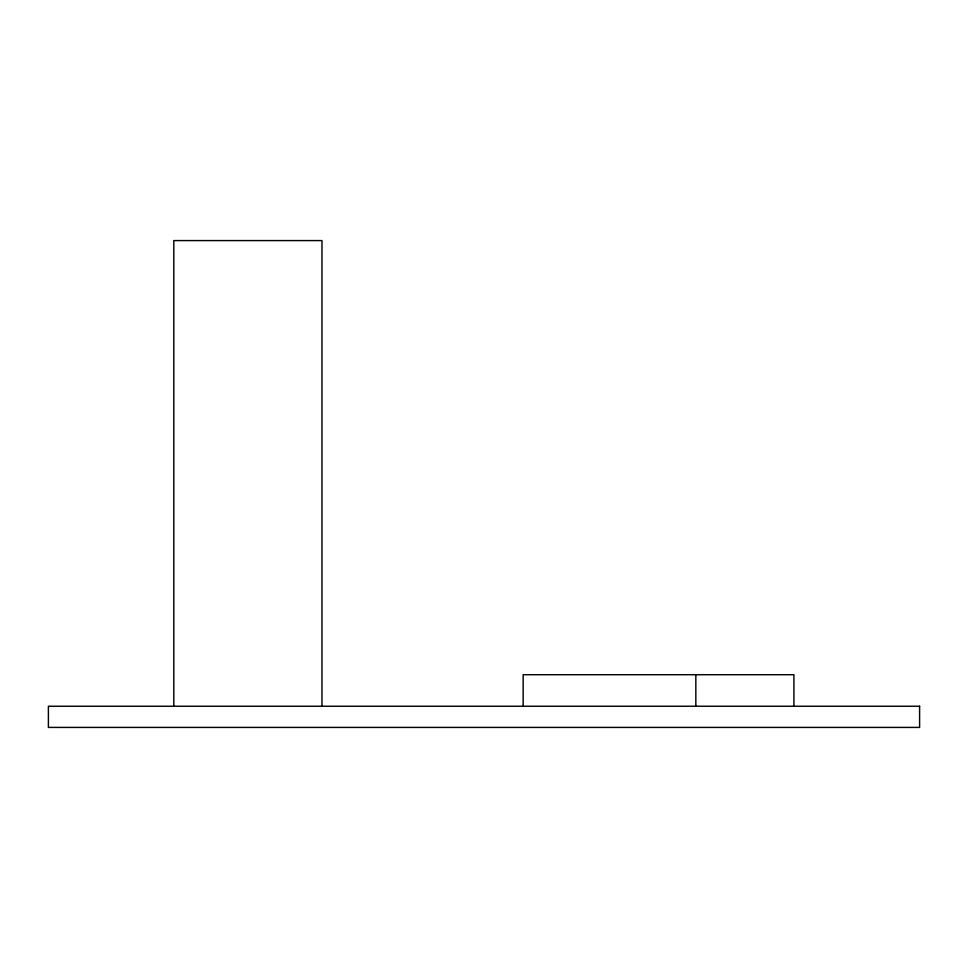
<?xml version="1.0" encoding="UTF-8"?>
<svg xmlns="http://www.w3.org/2000/svg" width="968" height="968" viewBox="0 0 968 968"><rect width="100%" height="100%" fill="white"/><g stroke="black" fill="none" stroke-linecap="round" stroke-linejoin="round"><path stroke-width="1.45" d="M793.917 706.241L793.917 674.708L523.156 674.708L523.156 706.241M695.835 674.708L695.835 706.241M321.981 706.241L321.981 240.584L173.816 240.584L173.816 706.241M919.6 706.241L48.4 706.241L48.4 727.416L919.6 727.416L919.6 706.241"/></g></svg>
